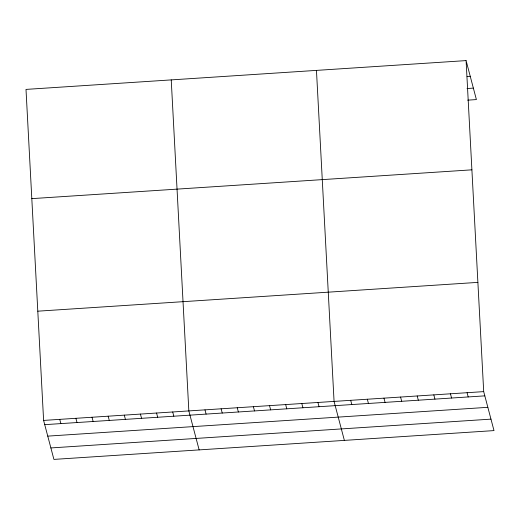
<?xml version="1.0" encoding="UTF-8"?>
<svg xmlns="http://www.w3.org/2000/svg" width="520" height="520" viewBox="0 0 520 520"><rect width="100%" height="100%" fill="white"/><g stroke="black" fill="none" stroke-linecap="round" stroke-linejoin="round"><path stroke-width="0.78" d="M466.089 60.6L26 89.401L43.609 420.42L53.911 459.401L494 430.599L483.697 391.619L466.089 60.6L476.392 99.58L467.682 100.152M467.071 76.511L470.236 76.303M467.025 88.53L473.356 88.114M31.811 198.633L471.9 169.832M37.797 311.181L477.887 282.38M43.609 420.42L483.697 391.619M44.733 424.658L484.822 395.856M47.762 436.124L487.851 407.322M50.882 447.935L490.971 419.133M467.077 392.704L468.195 396.942M450.45 393.79L451.568 398.034M433.823 394.882L434.941 399.12M417.196 395.967L418.321 400.205M400.569 397.059L401.694 401.297M383.949 398.144L385.067 402.382M367.322 399.23L368.44 403.468M350.695 400.322L351.812 404.56M344.37 440.394L334.068 401.407L316.459 70.389M317.935 402.467L319.053 406.705M301.795 403.52L302.919 407.758M285.662 404.579L286.78 408.818M269.522 405.632L270.641 409.871M253.389 406.692L254.508 410.93M237.25 407.745L238.368 411.983M221.111 408.798L222.235 413.043M204.978 409.857L206.096 414.096M199.141 449.897L188.838 410.911L171.23 79.891M172.705 411.97L173.823 416.208M156.566 413.023L157.69 417.261M140.433 414.082L141.55 418.321M124.293 415.135L125.411 419.374M108.16 416.195L109.278 420.433M92.02 417.248L93.138 421.486M75.888 418.308L77.005 422.546M59.748 419.361L60.866 423.599"/></g></svg>
